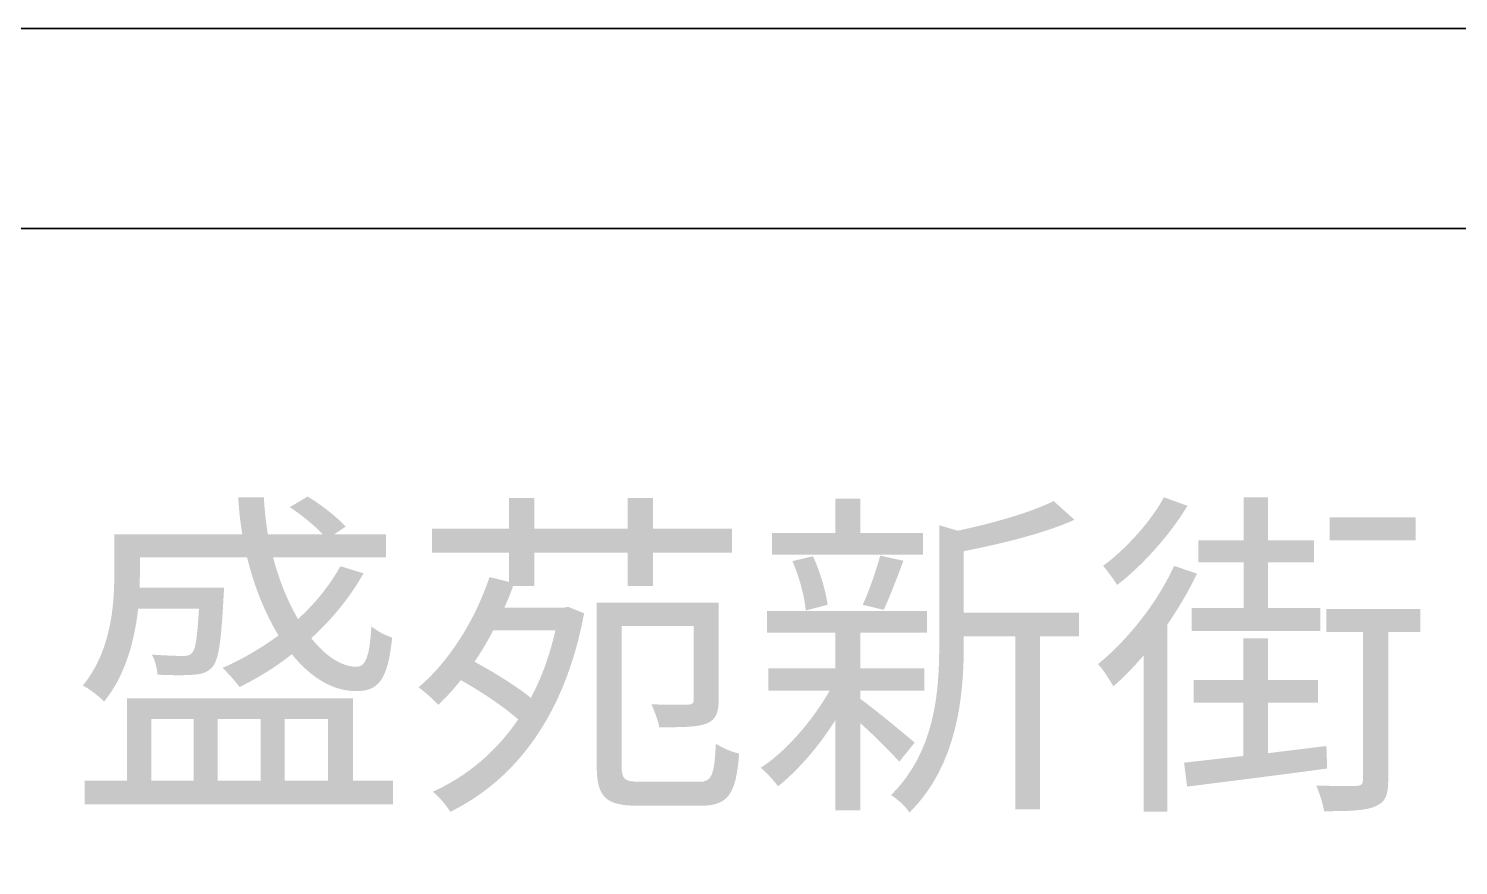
# Model space of a CAD drawing. Header units: millimetres. Extents: x -4600 to 229000, y -4300 to 19460.
# Drawn here: x 138121 to 140977, y 17787 to 19460 of the extents above; entities that cross this region are included whole.
import ezdxf

# ---------------------------------------------------------------- set-up
doc = ezdxf.new("R2010")
doc.units = ezdxf.units.MM
doc.header["$LTSCALE"] = 100
doc.layers.add('A-NOTE', color=7, linetype='Continuous', lineweight=18)
doc.layers.add('A-SHEET', color=7, linetype='Continuous', lineweight=35)

# ---------------------------------------------------------------- blocks, each defined once
blk = doc.blocks.new('A04_SHEET')
at = {"layer": 'A-NOTE'}
h = blk.add_hatch(color=256, dxfattribs=at)
edge = h.paths.add_edge_path()
edge.add_spline(control_points=[(18642.7, 18503.2), (18664.5, 18488.9), (18691.8, 18467.1), (18708.9, 18448.6)], knot_values=[0, 0, 0, 0, 1, 1, 1, 1], degree=3, periodic=0)
edge.add_line((18708.9, 18448.6), (18599, 18448.6))
edge.add_spline(control_points=[(18599, 18448.6), (18595, 18472.5), (18592.2, 18497.7), (18590.9, 18523)], knot_values=[0, 0, 0, 0, 1, 1, 1, 1], degree=3, periodic=0)
edge.add_line((18590.9, 18523), (18539.7, 18523))
edge.add_spline(control_points=[(18539.7, 18523), (18541.1, 18497.7), (18543.8, 18472.5), (18547.9, 18448.6)], knot_values=[0, 0, 0, 0, 1, 1, 1, 1], degree=3, periodic=0)
edge.add_line((18547.9, 18448.6), (18292.1, 18448.6))
edge.add_line((18292.1, 18448.6), (18292.1, 18366.8))
edge.add_spline(control_points=[(18292.1, 18366.8), (18292.1, 18302), (18283.9, 18213.3), (18229.3, 18146.5)], knot_values=[0, 0, 0, 0, 1, 1, 1, 1], degree=3, periodic=0)
edge.add_spline(control_points=[(18229.3, 18146.5), (18240.9, 18141), (18263.4, 18123.9), (18271.6, 18114.4)], knot_values=[0, 0, 0, 0, 1, 1, 1, 1], degree=3, periodic=0)
edge.add_spline(control_points=[(18271.6, 18114.4), (18314.6, 18166.9), (18333, 18237.9), (18339.8, 18300.6)], knot_values=[0, 0, 0, 0, 1, 1, 1, 1], degree=3, periodic=0)
edge.add_line((18339.8, 18300.6), (18461.3, 18300.6))
edge.add_spline(control_points=[(18461.3, 18300.6), (18457.8, 18242), (18454.4, 18218.8), (18447.6, 18211.9)], knot_values=[0, 0, 0, 0, 1, 1, 1, 1], degree=3, periodic=0)
edge.add_spline(control_points=[(18447.6, 18211.9), (18443.5, 18206.5), (18437.4, 18205.8), (18428.5, 18205.8), (18418.3, 18205.8), (18393.7, 18206.5), (18367.1, 18208.5)], knot_values=[0, 0, 0, 0, 1, 1, 1, 2, 2, 2, 2], degree=3, periodic=0)
edge.add_spline(control_points=[(18367.1, 18208.5), (18373.3, 18198.3), (18377.4, 18181.2), (18378.7, 18168.3)], knot_values=[0, 0, 0, 0, 1, 1, 1, 1], degree=3, periodic=0)
edge.add_spline(control_points=[(18378.7, 18168.3), (18408, 18166.9), (18436, 18166.9), (18450.3, 18168.3)], knot_values=[0, 0, 0, 0, 1, 1, 1, 1], degree=3, periodic=0)
edge.add_spline(control_points=[(18450.3, 18168.3), (18467.4, 18169), (18478.3, 18173.1), (18487.9, 18183.3)], knot_values=[0, 0, 0, 0, 1, 1, 1, 1], degree=3, periodic=0)
edge.add_spline(control_points=[(18487.9, 18183.3), (18500.8, 18198.3), (18505.6, 18234.4), (18510.4, 18323.8)], knot_values=[0, 0, 0, 0, 1, 1, 1, 1], degree=3, periodic=0)
edge.add_spline(control_points=[(18510.4, 18323.8), (18511.1, 18329.9), (18511.1, 18342.2), (18511.1, 18342.2)], knot_values=[0, 0, 0, 0, 1, 1, 1, 1], degree=3, periodic=0)
edge.add_line((18511.1, 18342.2), (18342.6, 18342.2))
edge.add_line((18342.6, 18342.2), (18343.2, 18366.1))
edge.add_line((18343.2, 18366.1), (18343.2, 18402.9))
edge.add_line((18343.2, 18402.9), (18557.4, 18402.9))
edge.add_spline(control_points=[(18557.4, 18402.9), (18571.8, 18343.6), (18593.6, 18290.4), (18620.2, 18246.7)], knot_values=[0, 0, 0, 0, 1, 1, 1, 1], degree=3, periodic=0)
edge.add_spline(control_points=[(18620.2, 18246.7), (18585.4, 18221.5), (18547.9, 18199), (18508.3, 18181.9)], knot_values=[0, 0, 0, 0, 1, 1, 1, 1], degree=3, periodic=0)
edge.add_spline(control_points=[(18508.3, 18181.9), (18518.6, 18172.4), (18535.6, 18153.3), (18542.4, 18143.7)], knot_values=[0, 0, 0, 0, 1, 1, 1, 1], degree=3, periodic=0)
edge.add_spline(control_points=[(18542.4, 18143.7), (18578.6, 18161.5), (18614.1, 18183.3), (18646.8, 18209.2)], knot_values=[0, 0, 0, 0, 1, 1, 1, 1], degree=3, periodic=0)
edge.add_spline(control_points=[(18646.8, 18209.2), (18684.3, 18162.8), (18728.6, 18135.5), (18774.4, 18135.5)], knot_values=[0, 0, 0, 0, 1, 1, 1, 1], degree=3, periodic=0)
edge.add_spline(control_points=[(18774.4, 18135.5), (18820.1, 18134.9), (18838.5, 18158), (18847.3, 18242.6)], knot_values=[0, 0, 0, 0, 1, 1, 1, 1], degree=3, periodic=0)
edge.add_spline(control_points=[(18847.3, 18242.6), (18833.7, 18246.7), (18816.6, 18255.6), (18805.7, 18265.1)], knot_values=[0, 0, 0, 0, 1, 1, 1, 1], degree=3, periodic=0)
edge.add_spline(control_points=[(18805.7, 18265.1), (18802.3, 18205.8), (18794.8, 18184.7), (18776.4, 18184)], knot_values=[0, 0, 0, 0, 1, 1, 1, 1], degree=3, periodic=0)
edge.add_spline(control_points=[(18776.4, 18184), (18746.4, 18184), (18714.3, 18205.1), (18685.7, 18241.3)], knot_values=[0, 0, 0, 0, 1, 1, 1, 1], degree=3, periodic=0)
edge.add_spline(control_points=[(18685.7, 18241.3), (18726.6, 18278.8), (18762.8, 18322.4), (18790, 18370.9)], knot_values=[0, 0, 0, 0, 1, 1, 1, 1], degree=3, periodic=0)
edge.add_line((18790, 18370.9), (18743.7, 18385.2))
edge.add_spline(control_points=[(18743.7, 18385.2), (18722.5, 18346.3), (18693.2, 18310.8), (18659.1, 18279.5)], knot_values=[0, 0, 0, 0, 1, 1, 1, 1], degree=3, periodic=0)
edge.add_spline(control_points=[(18659.1, 18279.5), (18639.3, 18313.6), (18621.6, 18355.9), (18609.3, 18402.9)], knot_values=[0, 0, 0, 0, 1, 1, 1, 1], degree=3, periodic=0)
edge.add_line((18609.3, 18402.9), (18835.1, 18402.9))
edge.add_line((18835.1, 18402.9), (18835.1, 18448.6))
edge.add_line((18835.1, 18448.6), (18730.7, 18448.6))
edge.add_line((18730.7, 18448.6), (18754.6, 18464.3))
edge.add_spline(control_points=[(18754.6, 18464.3), (18737.5, 18482.7), (18706.1, 18508), (18678.2, 18524.4)], knot_values=[0, 0, 0, 0, 1, 1, 1, 1], degree=3, periodic=0)
edge.add_line((18678.2, 18524.4), (18642.7, 18503.2))
h = blk.add_hatch(color=256, dxfattribs=at)
edge = h.paths.add_edge_path()
edge.add_line((19318, 18521.6), (19318, 18460.2))
edge.add_line((19318, 18460.2), (19131.1, 18460.2))
edge.add_line((19131.1, 18460.2), (19131.1, 18521.6))
edge.add_line((19131.1, 18521.6), (19080.6, 18521.6))
edge.add_line((19080.6, 18521.6), (19080.6, 18460.2))
edge.add_line((19080.6, 18460.2), (18926.5, 18460.2))
edge.add_line((18926.5, 18460.2), (18926.5, 18412.5))
edge.add_line((18926.5, 18412.5), (19080.6, 18412.5))
edge.add_line((19080.6, 18412.5), (19080.6, 18353.8))
edge.add_line((19080.6, 18353.8), (19041.7, 18363.4))
edge.add_spline(control_points=[(19041.7, 18363.4), (19012.4, 18276.1), (18960.6, 18194.2), (18899.9, 18143)], knot_values=[0, 0, 0, 0, 1, 1, 1, 1], degree=3, periodic=0)
edge.add_spline(control_points=[(18899.9, 18143), (18911.5, 18134.9), (18931.2, 18117.1), (18939.4, 18108.3)], knot_values=[0, 0, 0, 0, 1, 1, 1, 1], degree=3, periodic=0)
edge.add_spline(control_points=[(18939.4, 18108.3), (18955.1, 18122.6), (18970.1, 18139.6), (18984.4, 18157.4)], knot_values=[0, 0, 0, 0, 1, 1, 1, 1], degree=3, periodic=0)
edge.add_spline(control_points=[(18984.4, 18157.4), (19024.7, 18134.9), (19070.4, 18104.2), (19099, 18078.9)], knot_values=[0, 0, 0, 0, 1, 1, 1, 1], degree=3, periodic=0)
edge.add_spline(control_points=[(19099, 18078.9), (19054, 18012.8), (18996, 17965), (18928.5, 17934.3)], knot_values=[0, 0, 0, 0, 1, 1, 1, 1], degree=3, periodic=0)
edge.add_spline(control_points=[(18928.5, 17934.3), (18939.4, 17926.1), (18956.5, 17905.7), (18963.3, 17894.1)], knot_values=[0, 0, 0, 0, 1, 1, 1, 1], degree=3, periodic=0)
edge.add_spline(control_points=[(18963.3, 17894.1), (19091.5, 17957.5), (19191.8, 18083), (19230.7, 18291.1)], knot_values=[0, 0, 0, 0, 1, 1, 1, 1], degree=3, periodic=0)
edge.add_line((19230.7, 18291.1), (19198.6, 18304))
edge.add_line((19198.6, 18304), (19189.8, 18302))
edge.add_line((19189.8, 18302), (19071.1, 18302))
edge.add_spline(control_points=[(19071.1, 18302), (19077.9, 18316.3), (19083.4, 18330.6), (19088.8, 18345.6)], knot_values=[0, 0, 0, 0, 1, 1, 1, 1], degree=3, periodic=0)
edge.add_line((19088.8, 18345.6), (19131.1, 18345.6))
edge.add_line((19131.1, 18345.6), (19131.1, 18412.5))
edge.add_line((19131.1, 18412.5), (19318, 18412.5))
edge.add_line((19318, 18412.5), (19318, 18345.6))
edge.add_line((19318, 18345.6), (19368.5, 18345.6))
edge.add_line((19368.5, 18345.6), (19368.5, 18412.5))
edge.add_line((19368.5, 18412.5), (19526.1, 18412.5))
edge.add_line((19526.1, 18412.5), (19526.1, 18460.2))
edge.add_line((19526.1, 18460.2), (19368.5, 18460.2))
edge.add_line((19368.5, 18460.2), (19368.5, 18521.6))
edge.add_line((19368.5, 18521.6), (19318, 18521.6))
edge = h.paths.add_edge_path(flags=0)
edge.add_line((19255.9, 18312.2), (19255.9, 17985.5))
edge.add_spline(control_points=[(19255.9, 17985.5), (19255.9, 17922), (19275, 17906.3), (19339.8, 17906.3), (19353.5, 17906.3), (19448.3, 17906.3), (19463.3, 17906.3), (19519.2, 17906.3), (19534.2, 17930.2), (19540.4, 18010.7)], knot_values=[0, 0, 0, 0, 1, 1, 1, 2, 2, 2, 3, 3, 3, 3], degree=3, periodic=0)
edge.add_spline(control_points=[(19540.4, 18010.7), (19526.1, 18013.4), (19505.6, 18022.3), (19494, 18030.5)], knot_values=[0, 0, 0, 0, 1, 1, 1, 1], degree=3, periodic=0)
edge.add_spline(control_points=[(19494, 18030.5), (19490.6, 17967.1), (19486.5, 17954.1), (19459.9, 17954.1), (19439.4, 17954.1), (19359.6, 17954.1), (19344.6, 17954.1), (19311.2, 17954.1), (19305.7, 17958.9), (19305.7, 17985.5)], knot_values=[0, 0, 0, 0, 1, 1, 1, 2, 2, 2, 3, 3, 3, 3], degree=3, periodic=0)
edge.add_line((19305.7, 17985.5), (19305.7, 18265.8))
edge.add_line((19305.7, 18265.8), (19449.7, 18265.8))
edge.add_line((19449.7, 18265.8), (19449.7, 18119.2))
edge.add_spline(control_points=[(19449.7, 18119.2), (19449.7, 18111.7), (19447.6, 18108.9), (19438.7, 18108.3)], knot_values=[0, 0, 0, 0, 1, 1, 1, 1], degree=3, periodic=0)
edge.add_spline(control_points=[(19438.7, 18108.3), (19429.2, 18108.3), (19400.5, 18108.3), (19365.1, 18108.9)], knot_values=[0, 0, 0, 0, 1, 1, 1, 1], degree=3, periodic=0)
edge.add_spline(control_points=[(19365.1, 18108.9), (19371.2, 18095.3), (19378.7, 18076.2), (19380.8, 18063.2)], knot_values=[0, 0, 0, 0, 1, 1, 1, 1], degree=3, periodic=0)
edge.add_spline(control_points=[(19380.8, 18063.2), (19426.5, 18063.2), (19456.5, 18063.2), (19475.6, 18070.7)], knot_values=[0, 0, 0, 0, 1, 1, 1, 1], degree=3, periodic=0)
edge.add_spline(control_points=[(19475.6, 18070.7), (19494.7, 18078.9), (19499.5, 18093.2), (19499.5, 18118.5)], knot_values=[0, 0, 0, 0, 1, 1, 1, 1], degree=3, periodic=0)
edge.add_line((19499.5, 18118.5), (19499.5, 18312.2))
edge.add_line((19499.5, 18312.2), (19255.9, 18312.2))
edge = h.paths.add_edge_path(flags=0)
edge.add_line((19049.2, 18257), (19173.4, 18257))
edge.add_spline(control_points=[(19173.4, 18257), (19161.8, 18206.5), (19145.4, 18161.5), (19124.3, 18121.9)], knot_values=[0, 0, 0, 0, 1, 1, 1, 1], degree=3, periodic=0)
edge.add_spline(control_points=[(19124.3, 18121.9), (19095, 18145.8), (19050.6, 18173.1), (19011.7, 18194.2)], knot_values=[0, 0, 0, 0, 1, 1, 1, 1], degree=3, periodic=0)
edge.add_spline(control_points=[(19011.7, 18194.2), (19025.4, 18214), (19037.7, 18235.1), (19049.2, 18257)], knot_values=[0, 0, 0, 0, 1, 1, 1, 1], degree=3, periodic=0)
for points in [[(19732.7, 18520.3), (19732.7, 18451.4), (19605.9, 18451.4), (19605.9, 18408.4), (19907.4, 18408.4), (19907.4, 18451.4), (19782.5, 18451.4), (19782.5, 18520.3), (19732.7, 18520.3)], [(20548.6, 18523), (20548.6, 18437), (20457.8, 18437), (20457.8, 18392.7), (20548.6, 18392.7), (20548.6, 18301.3), (20444.2, 18301.3), (20444.2, 18255.6), (20701.4, 18255.6), (20701.4, 18301.3), (20597, 18301.3), (20597, 18392.7), (20689.1, 18392.7), (20689.1, 18437), (20597, 18437), (20597, 18523), (20548.6, 18523)], [(20719.8, 18482.7), (20719.8, 18437), (20891.7, 18437), (20891.7, 18482.7), (20719.8, 18482.7)]]:
    blk.add_hatch(color=256, dxfattribs=at).paths.add_polyline_path(points)
h = blk.add_hatch(color=256, dxfattribs=at)
edge = h.paths.add_edge_path()
edge.add_spline(control_points=[(20168.6, 18515.5), (20124.3, 18493), (20047.9, 18471.1), (19976.9, 18456.1)], knot_values=[0, 0, 0, 0, 1, 1, 1, 1], degree=3, periodic=0)
edge.add_line((19976.9, 18456.1), (19940.1, 18467.1))
edge.add_line((19940.1, 18467.1), (19940.1, 18228.3))
edge.add_spline(control_points=[(19940.1, 18228.3), (19940.1, 18132.1), (19931.2, 18014.1), (19843.9, 17927.5)], knot_values=[0, 0, 0, 0, 1, 1, 1, 1], degree=3, periodic=0)
edge.add_spline(control_points=[(19843.9, 17927.5), (19855.5, 17920.7), (19873.9, 17903.6), (19880.8, 17892.7)], knot_values=[0, 0, 0, 0, 1, 1, 1, 1], degree=3, periodic=0)
edge.add_spline(control_points=[(19880.8, 17892.7), (19976.3, 17987.5), (19989.2, 18125.3), (19989.2, 18227.6)], knot_values=[0, 0, 0, 0, 1, 1, 1, 1], degree=3, periodic=0)
edge.add_line((19989.2, 18227.6), (19989.2, 18244.7))
edge.add_line((19989.2, 18244.7), (20092.2, 18244.7))
edge.add_line((20092.2, 18244.7), (20092.2, 17898.8))
edge.add_line((20092.2, 17898.8), (20141.3, 17898.8))
edge.add_line((20141.3, 17898.8), (20141.3, 18244.7))
edge.add_line((20141.3, 18244.7), (20219.1, 18244.7))
edge.add_line((20219.1, 18244.7), (20219.1, 18292.4))
edge.add_line((20219.1, 18292.4), (19989.2, 18292.4))
edge.add_line((19989.2, 18292.4), (19989.2, 18415.2))
edge.add_spline(control_points=[(19989.2, 18415.2), (20065.6, 18430.2), (20151.6, 18451.4), (20210.2, 18478)], knot_values=[0, 0, 0, 0, 1, 1, 1, 1], degree=3, periodic=0)
edge.add_line((20210.2, 18478), (20168.6, 18515.5))
h = blk.add_hatch(color=256, dxfattribs=at)
edge = h.paths.add_edge_path()
edge.add_spline(control_points=[(20388.9, 18523), (20364.4, 18476.6), (20313.9, 18420), (20267.5, 18385.9)], knot_values=[0, 0, 0, 0, 1, 1, 1, 1], degree=3, periodic=0)
edge.add_spline(control_points=[(20267.5, 18385.9), (20275.7, 18376.3), (20289.4, 18357.9), (20295.5, 18347.7)], knot_values=[0, 0, 0, 0, 1, 1, 1, 1], degree=3, periodic=0)
edge.add_spline(control_points=[(20295.5, 18347.7), (20347.3, 18387.2), (20402.6, 18450), (20436, 18505.9)], knot_values=[0, 0, 0, 0, 1, 1, 1, 1], degree=3, periodic=0)
edge.add_line((20436, 18505.9), (20388.9, 18523))
h = blk.add_hatch(color=256, dxfattribs=at)
edge = h.paths.add_edge_path()
edge.add_spline(control_points=[(19646.8, 18395.4), (19660.4, 18364.7), (19671.4, 18323.1), (19673.4, 18296.5)], knot_values=[0, 0, 0, 0, 1, 1, 1, 1], degree=3, periodic=0)
edge.add_line((19673.4, 18296.5), (19717.1, 18308.1))
edge.add_spline(control_points=[(19717.1, 18308.1), (19713.6, 18334.7), (19702, 18375), (19687.7, 18405)], knot_values=[0, 0, 0, 0, 1, 1, 1, 1], degree=3, periodic=0)
edge.add_line((19687.7, 18405), (19646.8, 18395.4))
h = blk.add_hatch(color=256, dxfattribs=at)
edge = h.paths.add_edge_path()
edge.add_spline(control_points=[(19822.1, 18406.3), (19814.6, 18377.7), (19799.6, 18334.7), (19787.3, 18308.1)], knot_values=[0, 0, 0, 0, 1, 1, 1, 1], degree=3, periodic=0)
edge.add_line((19787.3, 18308.1), (19828.9, 18297.9))
edge.add_spline(control_points=[(19828.9, 18297.9), (19841.2, 18323.1), (19855.5, 18361.3), (19868.5, 18396.1)], knot_values=[0, 0, 0, 0, 1, 1, 1, 1], degree=3, periodic=0)
edge.add_line((19868.5, 18396.1), (19822.1, 18406.3))
h = blk.add_hatch(color=256, dxfattribs=at)
edge = h.paths.add_edge_path()
edge.add_spline(control_points=[(20409.4, 18385.9), (20374.6, 18310.2), (20316.6, 18237.9), (20257.3, 18189.4)], knot_values=[0, 0, 0, 0, 1, 1, 1, 1], degree=3, periodic=0)
edge.add_spline(control_points=[(20257.3, 18189.4), (20267.5, 18179.2), (20281.9, 18155.3), (20288, 18145.1)], knot_values=[0, 0, 0, 0, 1, 1, 1, 1], degree=3, periodic=0)
edge.add_spline(control_points=[(20288, 18145.1), (20308.5, 18162.8), (20328.9, 18184), (20348.7, 18207.2)], knot_values=[0, 0, 0, 0, 1, 1, 1, 1], degree=3, periodic=0)
edge.add_line((20348.7, 18207.2), (20348.7, 17894.7))
edge.add_line((20348.7, 17894.7), (20395.8, 17894.7))
edge.add_line((20395.8, 17894.7), (20395.8, 18268.6))
edge.add_spline(control_points=[(20395.8, 18268.6), (20418.3, 18301.3), (20438.7, 18336.1), (20455.1, 18370.2)], knot_values=[0, 0, 0, 0, 1, 1, 1, 1], degree=3, periodic=0)
edge.add_line((20455.1, 18370.2), (20409.4, 18385.9))
h = blk.add_hatch(color=256, dxfattribs=at)
edge = h.paths.add_edge_path()
edge.add_line((19596.3, 18295.8), (19596.3, 18252.2))
edge.add_line((19596.3, 18252.2), (19732.7, 18252.2))
edge.add_line((19732.7, 18252.2), (19732.7, 18181.2))
edge.add_line((19732.7, 18181.2), (19598.4, 18181.2))
edge.add_line((19598.4, 18181.2), (19598.4, 18136.2))
edge.add_line((19598.4, 18136.2), (19721.1, 18136.2))
edge.add_spline(control_points=[(19721.1, 18136.2), (19687, 18076.2), (19632.5, 18013.4), (19583.4, 17982.1)], knot_values=[0, 0, 0, 0, 1, 1, 1, 1], degree=3, periodic=0)
edge.add_spline(control_points=[(19583.4, 17982.1), (19594.3, 17973.9), (19609.3, 17956.8), (19618.1, 17945.2)], knot_values=[0, 0, 0, 0, 1, 1, 1, 1], degree=3, periodic=0)
edge.add_spline(control_points=[(19618.1, 17945.2), (19657, 17975.9), (19699.3, 18024.4), (19732.7, 18077.6)], knot_values=[0, 0, 0, 0, 1, 1, 1, 1], degree=3, periodic=0)
edge.add_line((19732.7, 18077.6), (19732.7, 17896.8))
edge.add_line((19732.7, 17896.8), (19782.5, 17896.8))
edge.add_line((19782.5, 17896.8), (19782.5, 18071.4))
edge.add_spline(control_points=[(19782.5, 18071.4), (19811.2, 18045.5), (19845.3, 18011.4), (19860.3, 17994.3)], knot_values=[0, 0, 0, 0, 1, 1, 1, 1], degree=3, periodic=0)
edge.add_line((19860.3, 17994.3), (19891, 18032.5))
edge.add_spline(control_points=[(19891, 18032.5), (19874.6, 18046.9), (19808.5, 18101.4), (19782.5, 18119.8)], knot_values=[0, 0, 0, 0, 1, 1, 1, 1], degree=3, periodic=0)
edge.add_line((19782.5, 18119.8), (19782.5, 18136.2))
edge.add_line((19782.5, 18136.2), (19910.1, 18136.2))
edge.add_line((19910.1, 18136.2), (19910.1, 18181.2))
edge.add_line((19910.1, 18181.2), (19782.5, 18181.2))
edge.add_line((19782.5, 18181.2), (19782.5, 18252.2))
edge.add_line((19782.5, 18252.2), (19915.6, 18252.2))
edge.add_line((19915.6, 18252.2), (19915.6, 18295.8))
edge.add_line((19915.6, 18295.8), (19596.3, 18295.8))
h = blk.add_hatch(color=256, dxfattribs=at)
edge = h.paths.add_edge_path()
edge.add_line((20713.6, 18299.9), (20713.6, 18253.5))
edge.add_line((20713.6, 18253.5), (20786.6, 18253.5))
edge.add_line((20786.6, 18253.5), (20786.6, 17958.2))
edge.add_spline(control_points=[(20786.6, 17958.2), (20786.6, 17949.3), (20783.9, 17946.6), (20773.7, 17945.9), (20763.4, 17945.2), (20731.4, 17945.9), (20693.2, 17946.6)], knot_values=[0, 0, 0, 0, 1, 1, 1, 2, 2, 2, 2], degree=3, periodic=0)
edge.add_spline(control_points=[(20693.2, 17946.6), (20700, 17931.6), (20706.8, 17909.8), (20708.9, 17895.4)], knot_values=[0, 0, 0, 0, 1, 1, 1, 1], degree=3, periodic=0)
edge.add_spline(control_points=[(20708.9, 17895.4), (20758, 17895.4), (20791.4, 17896.1), (20811.2, 17905)], knot_values=[0, 0, 0, 0, 1, 1, 1, 1], degree=3, periodic=0)
edge.add_spline(control_points=[(20811.2, 17905), (20831.7, 17913.2), (20837.1, 17928.2), (20837.1, 17958.2)], knot_values=[0, 0, 0, 0, 1, 1, 1, 1], degree=3, periodic=0)
edge.add_line((20837.1, 17958.2), (20837.1, 18253.5))
edge.add_line((20837.1, 18253.5), (20901.2, 18253.5))
edge.add_line((20901.2, 18253.5), (20901.2, 18299.9))
edge.add_line((20901.2, 18299.9), (20713.6, 18299.9))
h = blk.add_hatch(color=256, dxfattribs=at)
edge = h.paths.add_edge_path()
edge.add_line((20429.2, 17992.3), (20435.3, 17944.5))
edge.add_spline(control_points=[(20435.3, 17944.5), (20510.4, 17954.1), (20614.7, 17967.1), (20715, 17980.7)], knot_values=[0, 0, 0, 0, 1, 1, 1, 1], degree=3, periodic=0)
edge.add_line((20715, 17980.7), (20713.6, 18025.7))
edge.add_line((20713.6, 18025.7), (20597, 18011.4))
edge.add_line((20597, 18011.4), (20597, 18112.3))
edge.add_line((20597, 18112.3), (20696.6, 18112.3))
edge.add_line((20696.6, 18112.3), (20696.6, 18157.4))
edge.add_line((20696.6, 18157.4), (20597, 18157.4))
edge.add_line((20597, 18157.4), (20597, 18241.3))
edge.add_line((20597, 18241.3), (20547.9, 18241.3))
edge.add_line((20547.9, 18241.3), (20547.9, 18157.4))
edge.add_line((20547.9, 18157.4), (20448.3, 18157.4))
edge.add_line((20448.3, 18157.4), (20448.3, 18112.3))
edge.add_line((20448.3, 18112.3), (20547.9, 18112.3))
edge.add_line((20547.9, 18112.3), (20547.9, 18005.9))
edge.add_line((20547.9, 18005.9), (20429.2, 17992.3))
h = blk.add_hatch(color=256, dxfattribs=at)
h.paths.add_polyline_path([(18317.3, 18121.2), (18317.3, 17956.1), (18232.7, 17956.1), (18232.7, 17909.1), (18848.7, 17909.1), (18848.7, 17956.1), (18768.9, 17956.1), (18768.9, 18121.2), (18317.3, 18121.2)])
h.paths.add_polyline_path([(18632.5, 17956.1), (18632.5, 18079.6), (18719.1, 18079.6), (18719.1, 17956.1), (18632.5, 17956.1)], flags=0)
h.paths.add_polyline_path([(18498.8, 17956.1), (18498.8, 18079.6), (18584.7, 18079.6), (18584.7, 17956.1), (18498.8, 17956.1)], flags=0)
h.paths.add_polyline_path([(18365.8, 17956.1), (18365.8, 18079.6), (18451, 18079.6), (18451, 17956.1), (18365.8, 17956.1)], flags=0)
at = {"layer": 'A-SHEET'}
for points in [[(-4600, -4300), (29000, -4300), (29000, 19460), (-4600, 19460)], [(-4200, -3900), (28600, -3900), (28600, 19060), (-4200, 19060)]]:
    blk.add_lwpolyline(points, close=True, dxfattribs=at)

msp = doc.modelspace()

# ---------------------------------------------------------------- block references
msp.add_blockref('A04_SHEET', (120000, 0))

doc.saveas('drawing.dxf')
